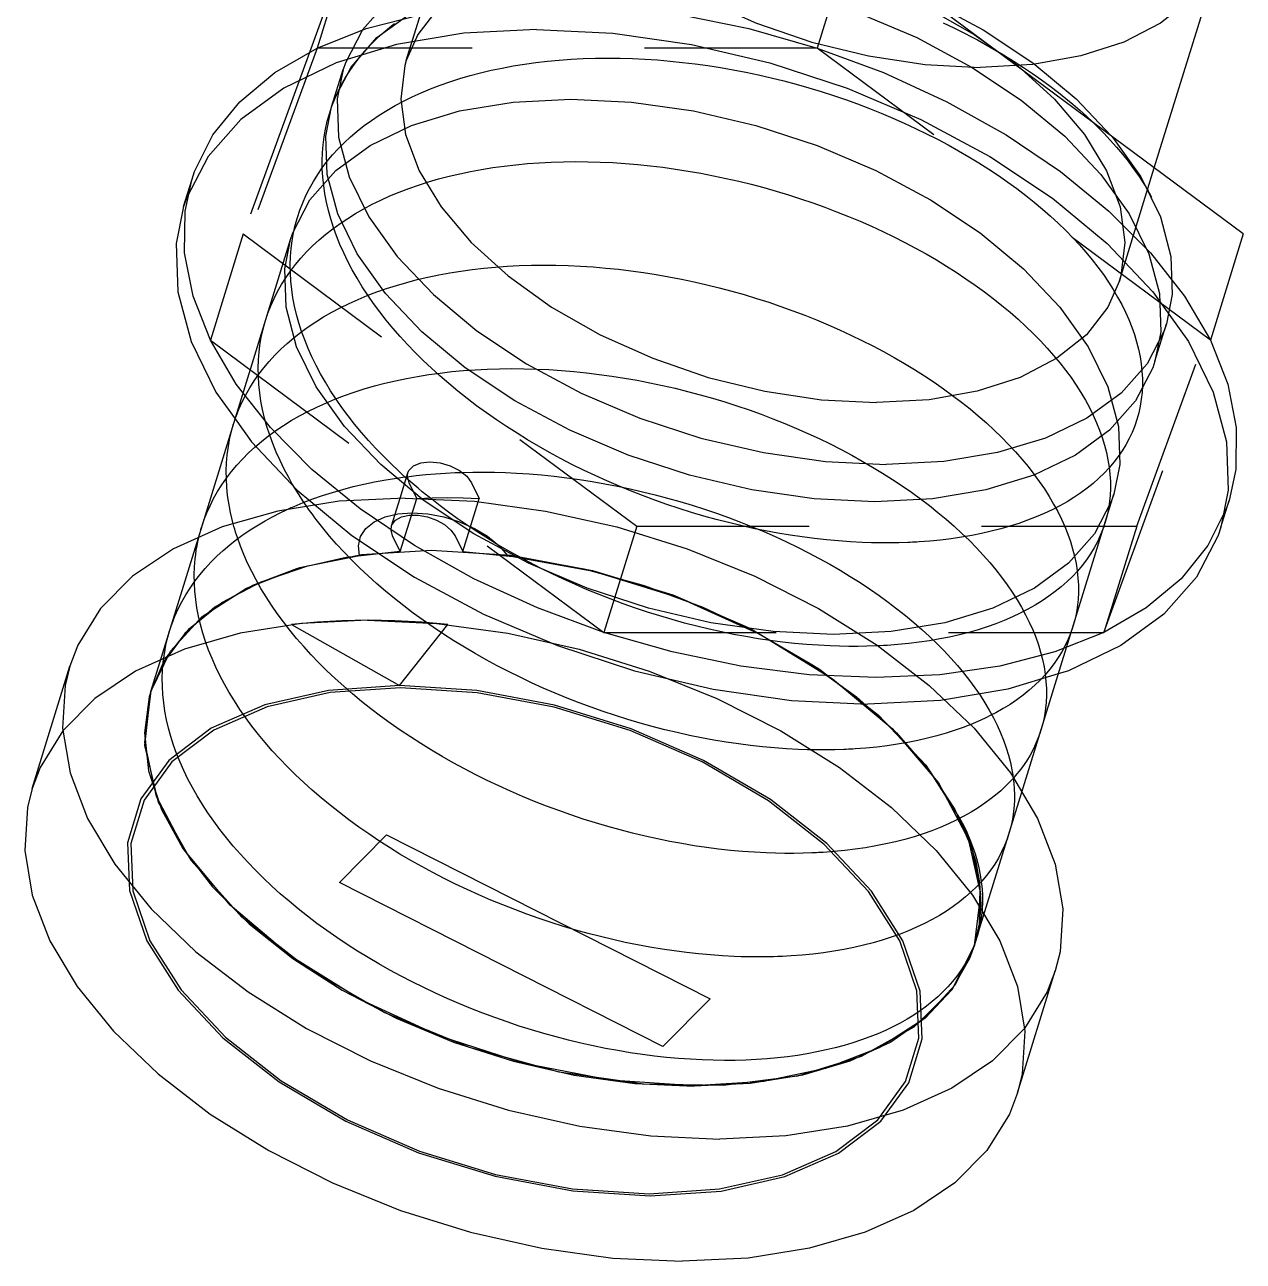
# Model space of a CAD drawing. Extents: x 0 to 11, y 0 to 8.5.
# Drawn here: x 8.853 to 9.56, y 6.21 to 6.927 of the extents above; entities that cross this region are included whole.
import ezdxf

# ---------------------------------------------------------------- set-up
doc = ezdxf.new("R2010")
doc.units = 0
doc.header["$LTSCALE"] = 0.605
doc.linetypes.add('HIDDEN', pattern=[0.2, 0.1, -0.1])
doc.layers.get('0').update_dxf_attribs({"linetype": 'CONTINUOUS'})
doc.layers.add('DEFAULT_2', color=8, linetype='HIDDEN')

msp = doc.modelspace()

# ---------------------------------------------------------------- linework, layer by layer
for p, q in [((9.04185, 6.9756), (9.01843, 6.9114)), ((9.04185, 6.9756), (9.02279, 6.91392)), ((9.33195, 6.9756), (9.31289, 6.91392)), ((9.5602, 6.80605), (9.33195, 6.9756)), ((9.50859, 6.84439), (9.54846, 6.97341)), ((8.94536, 6.82194), (8.95012, 6.83736)), ((8.95397, 6.62979), (9.00742, 6.80276)), ((9.5602, 6.80605), (9.54114, 6.74437)), ((9.07096, 6.65265), (9.07553, 6.66743)), ((9.10014, 6.67152), (9.10548, 6.66881)), ((9.11247, 6.66162), (9.11691, 6.65257)), ((9.074, 6.6528), (9.11415, 6.65091)), ((9.11631, 6.65062), (9.11691, 6.65257)), ((9.43169, 6.48219), (9.48513, 6.65514)), ((9.55142, 6.65742), (9.54719, 6.63595)), ((9.5472, 6.63596), (9.55196, 6.65138)), ((9.31378, 6.58861), (9.34777, 6.56737)), ((8.85748, 6.48422), (8.8794, 6.55515)), ((9.42923, 6.30754), (9.45115, 6.37847))]:
    msp.add_line(p, q)
at = {"color": 40}
for p, q in [((9.06914, 6.6644), (9.07141, 6.66473)), ((9.00799, 6.57934), (9.07069, 6.54394)), ((9.07069, 6.54394), (9.09865, 6.57934)), ((9.03577, 6.42962), (9.0632, 6.45731)), ((9.0632, 6.45731), (9.25094, 6.36214)), ((9.2235, 6.33445), (9.03577, 6.42962)), ((9.25094, 6.36214), (9.2235, 6.33445))]:
    msp.add_line(p, q, dxfattribs=at)
for points in [[(9.02279, 6.91392), (9.05126, 6.92525), (9.08315, 6.93348), (9.11791, 6.93847), (9.15497, 6.94015)], [(9.15497, 6.94015), (9.19366, 6.93847), (9.23333, 6.93348), (9.2733, 6.92525), (9.31289, 6.91392)], [(9.37854, 6.94099), (9.40926, 6.92453), (9.43806, 6.90534), (9.46326, 6.88441), (9.48361, 6.86294)], [(9.1502, 6.92473), (9.10804, 6.92254), (9.06896, 6.91603), (9.03385, 6.90534), (9.00348, 6.89071), (8.97853, 6.87247), (8.95957, 6.85102)], [(9.1502, 6.92473), (9.19451, 6.92254), (9.23998, 6.91603), (9.28559, 6.90534), (9.33031, 6.89071), (9.37317, 6.87247), (9.41318, 6.85102), (9.44947, 6.82684), (9.48122, 6.80048), (9.50772, 6.77251)], [(8.95013, 6.83736), (8.95178, 6.84227), (8.96241, 6.86356), (8.97798, 6.88281), (8.99822, 6.89969), (9.02279, 6.91392)], [(9.31289, 6.91392), (9.35142, 6.89969), (9.38823, 6.88281), (9.4227, 6.86356), (9.45422, 6.84227), (9.48228, 6.8193), (9.50638, 6.79505), (9.52611, 6.76993), (9.54114, 6.74437)], [(9.00743, 6.80277), (9.00873, 6.80665), (9.0187, 6.82584), (9.03375, 6.84287), (9.05356, 6.85735), (9.07766, 6.86896), (9.10553, 6.87745), (9.13655, 6.88261), (9.17002, 6.88435)], [(9.17002, 6.88435), (9.20519, 6.88261), (9.24128, 6.87745), (9.27748, 6.86896), (9.31298, 6.85735), (9.347, 6.84287), (9.37876, 6.82584), (9.40756, 6.80665), (9.43276, 6.78572), (9.4538, 6.76353), (9.4702, 6.74056), (9.4816, 6.71733), (9.48774, 6.69437), (9.48849, 6.67217), (9.48513, 6.65513)], [(8.95957, 6.85102), (8.94701, 6.82684), (8.94536, 6.82195)], [(8.94536, 6.82195), (8.94113, 6.80048), (8.94207, 6.77251), (8.94981, 6.74358), (8.96417, 6.71432), (8.97528, 6.69876)], [(9.50772, 6.77251), (9.52838, 6.74358), (9.54274, 6.71432), (9.55048, 6.68538), (9.55142, 6.65742)], [(9.54114, 6.74437), (9.5512, 6.71881), (9.55612, 6.69369), (9.55582, 6.66943), (9.55196, 6.65137)], [(9.07554, 6.66743), (9.07614, 6.66881), (9.07882, 6.67152), (9.08302, 6.67326), (9.08833, 6.67385), (9.09423, 6.67326), (9.10014, 6.67152)], [(9.10548, 6.66881), (9.10973, 6.6654), (9.11247, 6.66162)], [(9.074, 6.6528), (9.03571, 6.65091), (9.00005, 6.64527), (8.96776, 6.636), (8.93949, 6.62328), (8.91582, 6.60738), (8.89722, 6.58861), (8.88408, 6.56737), (8.8794, 6.55515)], [(9.11415, 6.65091), (9.15534, 6.64527), (9.19673, 6.636), (9.23749, 6.62328), (9.27677, 6.60738), (9.31378, 6.58861)], [(9.54719, 6.63595), (9.54555, 6.63106), (9.53299, 6.60688), (9.51402, 6.58543), (9.48908, 6.56718), (9.45871, 6.55255), (9.45288, 6.55078)], [(9.05208, 6.58187), (9.01379, 6.57998), (8.97813, 6.57434), (8.94584, 6.56507), (8.91757, 6.55235), (8.8939, 6.53644), (8.8753, 6.51768), (8.86216, 6.49644), (8.85748, 6.48422)], [(9.05208, 6.58187), (9.09223, 6.57998), (9.13342, 6.57434), (9.17481, 6.56507), (9.21557, 6.55235), (9.25485, 6.53644), (9.29186, 6.51768), (9.32585, 6.49644), (9.35612, 6.47314), (9.38207, 6.44828), (9.40315, 6.42235), (9.41895, 6.39588), (9.42913, 6.36941), (9.4335, 6.34348), (9.43196, 6.31862), (9.42922, 6.30754)], [(9.34777, 6.56737), (9.37804, 6.54408), (9.40399, 6.51921), (9.42507, 6.49328), (9.44086, 6.46681), (9.45105, 6.44034), (9.45542, 6.41441), (9.45388, 6.38955), (9.45114, 6.37847)], [(8.85748, 6.48422), (8.85475, 6.47314), (8.85321, 6.44828), (8.85757, 6.42235), (8.86776, 6.39588), (8.88355, 6.36941), (8.90464, 6.34348), (8.93058, 6.31862), (8.96085, 6.29532), (8.99484, 6.27408), (9.03186, 6.25532), (9.07114, 6.23941), (9.11189, 6.22669), (9.15328, 6.21742), (9.19447, 6.21178), (9.23462, 6.20989)], [(9.42922, 6.30754), (9.42454, 6.29532), (9.4114, 6.27408), (9.39281, 6.25532), (9.36913, 6.23941), (9.34086, 6.22669), (9.30857, 6.21742), (9.27292, 6.21178), (9.23462, 6.20989)]]:
    msp.add_lwpolyline(points)
for points in [[(9.41701, 6.91242), (9.41909, 6.9112), (9.42115, 6.90997), (9.4232, 6.90873), (9.42523, 6.90747), (9.42724, 6.90621), (9.43267, 6.90271), (9.43798, 6.89914), (9.44315, 6.89551), (9.44819, 6.89182), (9.45308, 6.88807), (9.45728, 6.88471), (9.46135, 6.88132), (9.46531, 6.8779), (9.46915, 6.87443), (9.47287, 6.87094)], [(8.9932, 6.75671), (8.99347, 6.75755), (8.99375, 6.75838), (8.99403, 6.75921), (8.99433, 6.76004), (8.99599, 6.76432), (8.99786, 6.76852), (8.99994, 6.77264), (9.00223, 6.77668), (9.00473, 6.78064), (9.00743, 6.78452), (9.01034, 6.78832), (9.01345, 6.79202), (9.01676, 6.79563), (9.02026, 6.79914), (9.02396, 6.80255), (9.02784, 6.80585), (9.03191, 6.80904), (9.03616, 6.81212), (9.04058, 6.81509), (9.04516, 6.81794), (9.04991, 6.82066), (9.05482, 6.82327), (9.05989, 6.82575), (9.0651, 6.8281), (9.07047, 6.83033), (9.07598, 6.83244), (9.08163, 6.83442), (9.08742, 6.83627), (9.09334, 6.83798), (9.0994, 6.83957), (9.10557, 6.84103), (9.11187, 6.84235), (9.11828, 6.84353), (9.12479, 6.84458), (9.1314, 6.84549), (9.1381, 6.84626), (9.14489, 6.8469), (9.15176, 6.84739), (9.15871, 6.84775)], [(9.15871, 6.84775), (9.16572, 6.84796), (9.1728, 6.84804), (9.17993, 6.84798), (9.18711, 6.84778), (9.19433, 6.84744), (9.20158, 6.84697), (9.20887, 6.84635), (9.21618, 6.84561), (9.2235, 6.84472), (9.23084, 6.84371), (9.23818, 6.84256), (9.24552, 6.84127), (9.25285, 6.83986), (9.26016, 6.83832), (9.26746, 6.83666), (9.27473, 6.83486), (9.28196, 6.83295), (9.28915, 6.83091), (9.2963, 6.82875), (9.30339, 6.82648), (9.31043, 6.82409), (9.3174, 6.82159), (9.32429, 6.81898), (9.33111, 6.81626), (9.33784, 6.81344), (9.34448, 6.81051), (9.35103, 6.80749), (9.35747, 6.80437), (9.36381, 6.80115), (9.37004, 6.79785), (9.37614, 6.79446), (9.38212, 6.79099), (9.38798, 6.78744), (9.3937, 6.78381), (9.39928, 6.7801), (9.40471, 6.77633), (9.41, 6.77249), (9.41513, 6.76859), (9.42011, 6.76463), (9.42492, 6.76062), (9.42957, 6.75655), (9.43404, 6.75244), (9.43834, 6.74829), (9.44247, 6.74409), (9.44641, 6.73986), (9.45016, 6.7356), (9.45372, 6.73132), (9.4571, 6.72701), (9.46028, 6.72268), (9.46326, 6.71833), (9.46604, 6.71398), (9.46862, 6.70962), (9.47099, 6.70526), (9.47316, 6.7009), (9.47511, 6.69654), (9.47686, 6.6922), (9.47839, 6.68787), (9.47972, 6.68356), (9.48082, 6.67927), (9.48172, 6.67501), (9.48239, 6.67078), (9.48285, 6.66658), (9.48309, 6.66242), (9.48312, 6.65831), (9.48293, 6.65424), (9.48261, 6.65097), (9.48215, 6.64774), (9.48155, 6.64455), (9.48081, 6.64139), (9.47992, 6.63828)], [(8.97437, 6.69581), (8.97465, 6.69669), (8.97494, 6.69757), (8.97523, 6.69844), (8.97553, 6.69931), (8.97584, 6.70018), (8.97751, 6.70445), (8.97939, 6.70864), (8.98148, 6.71276), (8.98378, 6.7168), (8.98628, 6.72075), (8.98899, 6.72462), (8.99189, 6.7284), (8.995, 6.73208), (8.9983, 6.73567), (9.00179, 6.73917), (9.00547, 6.74256), (9.00934, 6.74584), (9.0134, 6.74902), (9.01763, 6.75209), (9.02204, 6.75504), (9.02662, 6.75788), (9.03136, 6.76061), (9.03628, 6.76321), (9.04135, 6.76569), (9.04657, 6.76805), (9.05195, 6.77029), (9.05747, 6.7724), (9.06313, 6.77438), (9.06893, 6.77623), (9.07486, 6.77794), (9.08091, 6.77953), (9.08709, 6.78098), (9.09338, 6.7823), (9.09978, 6.78348), (9.10628, 6.78453), (9.11288, 6.78544), (9.11957, 6.78621), (9.12635, 6.78684), (9.13321, 6.78733), (9.14015, 6.78769)], [(9.14015, 6.78769), (9.14716, 6.7879), (9.15423, 6.78798), (9.16136, 6.78792), (9.16854, 6.78772), (9.17576, 6.78738), (9.18302, 6.78691), (9.1903, 6.78629), (9.19762, 6.78554), (9.20495, 6.78466), (9.21229, 6.78364), (9.21963, 6.78249), (9.22697, 6.78121), (9.23431, 6.7798), (9.24163, 6.77826), (9.24893, 6.77659), (9.2562, 6.77479), (9.26344, 6.77288), (9.27063, 6.77084), (9.27778, 6.76868), (9.28488, 6.7664), (9.29192, 6.76401), (9.29889, 6.76151), (9.30579, 6.7589), (9.31261, 6.75617), (9.31934, 6.75335), (9.32599, 6.75042), (9.33254, 6.74739), (9.33899, 6.74427), (9.34532, 6.74106), (9.35155, 6.73775), (9.35766, 6.73436), (9.36364, 6.73088), (9.36949, 6.72733), (9.37522, 6.72369), (9.3808, 6.71999), (9.38624, 6.71621), (9.39153, 6.71236), (9.39667, 6.70845), (9.40166, 6.70448), (9.40648, 6.70046), (9.41113, 6.69638), (9.41562, 6.69225), (9.41993, 6.68808), (9.42405, 6.68388), (9.428, 6.67963), (9.43175, 6.67536), (9.43532, 6.67107), (9.43869, 6.66675), (9.44186, 6.66241), (9.44484, 6.65806), (9.44761, 6.6537), (9.45018, 6.64934), (9.45255, 6.64497), (9.4547, 6.64061), (9.45665, 6.63626), (9.45839, 6.63191), (9.45991, 6.62758), (9.46122, 6.62328), (9.46232, 6.61899), (9.4632, 6.61473), (9.46386, 6.6105), (9.46431, 6.60631), (9.46454, 6.60215), (9.46455, 6.59804), (9.46435, 6.59397), (9.46403, 6.59075), (9.46357, 6.58756), (9.46297, 6.58441), (9.46224, 6.58129), (9.46136, 6.57822)], [(8.95581, 6.63575), (8.95607, 6.63658), (8.95634, 6.63741), (8.95662, 6.63823), (8.9569, 6.63905), (8.95719, 6.63987), (8.95885, 6.64415), (8.96072, 6.64835), (8.96281, 6.65248), (8.96509, 6.65653), (8.96759, 6.66049), (8.97029, 6.66437), (8.97319, 6.66816), (8.97629, 6.67185), (8.97958, 6.67545), (8.98307, 6.67895), (8.98675, 6.68235), (8.99062, 6.68564), (8.99467, 6.68883), (8.9989, 6.69191), (9.0033, 6.69487), (9.00788, 6.69772), (9.01263, 6.70045), (9.01754, 6.70306), (9.02262, 6.70555), (9.02784, 6.70792), (9.03322, 6.71016), (9.03874, 6.71228), (9.04441, 6.71426), (9.05021, 6.71612), (9.05614, 6.71784), (9.0622, 6.71943), (9.06838, 6.72089), (9.07468, 6.72221), (9.08109, 6.7234), (9.0876, 6.72445), (9.09422, 6.72536), (9.10093, 6.72614), (9.10774, 6.72677), (9.11462, 6.72727), (9.12159, 6.72763)], [(9.12159, 6.72763), (9.12862, 6.72784), (9.13571, 6.72792), (9.14286, 6.72786), (9.15005, 6.72766), (9.15729, 6.72732), (9.16456, 6.72684), (9.17186, 6.72622), (9.17918, 6.72547), (9.18652, 6.72458), (9.19386, 6.72356), (9.20121, 6.72241), (9.20856, 6.72112), (9.2159, 6.71971), (9.22322, 6.71816), (9.23051, 6.71649), (9.23778, 6.7147), (9.24502, 6.71278), (9.25221, 6.71074), (9.25936, 6.70858), (9.26645, 6.7063), (9.27349, 6.70391), (9.28045, 6.7014), (9.28735, 6.69879), (9.29417, 6.69606), (9.3009, 6.69324), (9.30753, 6.69031), (9.31407, 6.68729), (9.3205, 6.68417), (9.32682, 6.68097), (9.33303, 6.67767), (9.33913, 6.67428), (9.3451, 6.67081), (9.35094, 6.66726), (9.35665, 6.66364), (9.36222, 6.65994), (9.36765, 6.65617), (9.37293, 6.65233), (9.37806, 6.64843), (9.38303, 6.64447), (9.38785, 6.64046), (9.39249, 6.63639), (9.39697, 6.63228), (9.40127, 6.62812), (9.40539, 6.62393), (9.40933, 6.61969), (9.41308, 6.61543), (9.41665, 6.61114), (9.42002, 6.60683), (9.4232, 6.6025), (9.42618, 6.59815), (9.42896, 6.5938), (9.43153, 6.58944), (9.4339, 6.58507), (9.43607, 6.58071), (9.43802, 6.57636), (9.43976, 6.57202), (9.4413, 6.56769), (9.44261, 6.56338), (9.44372, 6.55909), (9.44461, 6.55483), (9.44528, 6.55059), (9.44574, 6.5464), (9.44597, 6.54224), (9.446, 6.53813), (9.4458, 6.53406), (9.44549, 6.5308), (9.44503, 6.52759), (9.44443, 6.5244), (9.44369, 6.52126), (9.4428, 6.51816)], [(9.10687, 6.6677), (9.11313, 6.66783), (9.11944, 6.66786), (9.12579, 6.66777), (9.13218, 6.66757), (9.1386, 6.66726), (9.14585, 6.66679), (9.15313, 6.66618), (9.16044, 6.66543), (9.16776, 6.66455), (9.17509, 6.66353), (9.18243, 6.66239), (9.18976, 6.66111), (9.19708, 6.6597), (9.20439, 6.65816), (9.21168, 6.6565), (9.21894, 6.65471), (9.22617, 6.6528), (9.23335, 6.65077), (9.24049, 6.64861), (9.24758, 6.64634), (9.25461, 6.64396), (9.26157, 6.64146), (9.26846, 6.63886), (9.27527, 6.63614), (9.282, 6.63332), (9.28864, 6.6304), (9.29519, 6.62738), (9.30163, 6.62427), (9.30797, 6.62106), (9.31419, 6.61776), (9.3203, 6.61437), (9.32628, 6.61091), (9.33213, 6.60736), (9.33785, 6.60373), (9.34343, 6.60004), (9.34887, 6.59627), (9.35415, 6.59243), (9.35929, 6.58854), (9.36426, 6.58458), (9.36908, 6.58058), (9.37373, 6.57652), (9.3782, 6.57241), (9.38251, 6.56826), (9.38663, 6.56407), (9.39058, 6.55984), (9.39434, 6.55559), (9.39791, 6.55131), (9.40129, 6.547), (9.40447, 6.54268), (9.40746, 6.53834), (9.41024, 6.53399), (9.41283, 6.52963), (9.41521, 6.52527), (9.41738, 6.52091), (9.41935, 6.51656), (9.4211, 6.51222), (9.42265, 6.50789), (9.42398, 6.50359), (9.42509, 6.4993), (9.426, 6.49504), (9.42616, 6.49414), (9.42632, 6.49323), (9.42646, 6.49233), (9.4266, 6.49142), (9.42672, 6.49052)], [(9.00543, 6.64613), (9.00623, 6.6465), (9.00704, 6.64687), (9.00785, 6.64723), (9.00866, 6.64759), (9.00948, 6.64794), (9.01485, 6.65018), (9.02036, 6.65228), (9.02602, 6.65426), (9.03181, 6.65611), (9.03773, 6.65782), (9.04378, 6.65941), (9.04995, 6.66086), (9.05623, 6.66218), (9.06263, 6.66336), (9.06914, 6.6644)], [(9.07141, 6.66473), (9.07369, 6.66505), (9.07483, 6.6652)], [(9.09865, 6.57934), (9.0837, 6.58069), (9.06793, 6.58157), (9.0524, 6.58187), (9.03715, 6.5816), (9.02316, 6.58081), (9.00799, 6.57934)], [(9.36274, 6.39588), (9.34445, 6.42464), (9.3185, 6.4523), (9.28588, 6.47782), (9.24711, 6.50057), (9.20502, 6.51892), (9.16058, 6.53257), (9.11549, 6.54102), (9.07069, 6.54394), (9.02947, 6.54112), (8.99258, 6.53277), (8.96143, 6.5192), (8.93685, 6.50057), (8.92063, 6.47825), (8.91289, 6.45278), (8.91393, 6.42514), (8.92397, 6.39588)], [(9.36093, 6.39588), (9.34279, 6.4244), (9.31705, 6.45183), (9.2847, 6.47714), (9.24625, 6.49971), (9.20451, 6.5179), (9.16044, 6.53144), (9.11572, 6.53982), (9.07129, 6.54272), (9.03041, 6.53992), (8.99382, 6.53164), (8.96293, 6.51818), (8.93855, 6.49971), (8.92247, 6.47756), (8.91479, 6.45231), (8.91583, 6.4249), (8.92578, 6.39588)], [(8.92397, 6.39588), (8.94226, 6.36712), (8.96821, 6.33946), (9.00083, 6.31394), (9.0396, 6.29119), (9.08169, 6.27284), (9.12612, 6.25919), (9.17121, 6.25074), (9.21601, 6.24782), (9.25724, 6.25064), (9.29413, 6.25899), (9.32528, 6.27256), (9.34986, 6.29119), (9.36608, 6.31351), (9.37381, 6.33898), (9.37277, 6.36661), (9.36274, 6.39588)], [(8.92578, 6.39588), (8.94392, 6.36736), (8.96965, 6.33992), (9.00201, 6.31462), (9.04046, 6.29205), (9.0822, 6.27386), (9.12626, 6.26032), (9.17098, 6.25194), (9.21541, 6.24904), (9.2563, 6.25184), (9.29288, 6.26012), (9.32377, 6.27358), (9.34815, 6.29205), (9.36424, 6.31419), (9.37191, 6.33945), (9.37088, 6.36686), (9.36093, 6.39588)]]:
    msp.add_lwpolyline(points, dxfattribs=at)
at = {"layer": 'DEFAULT_2'}
for p, q in [((9.07457, 6.9067), (9.09586, 6.9756)), ((9.02279, 6.91392), (8.96095, 6.74437)), ((9.01843, 6.9114), (8.98001, 6.80605)), ((9.31289, 6.91392), (9.02279, 6.91392)), ((9.54114, 6.74437), (9.31289, 6.91392)), ((9.03125, 6.87986), (9.03792, 6.90145)), ((9.47287, 6.87094), (9.47335, 6.87047)), ((9.47335, 6.87047), (9.47432, 6.86953)), ((9.48833, 6.77884), (9.50859, 6.84439)), ((8.98001, 6.80605), (8.96095, 6.74437)), ((8.98001, 6.80605), (9.20826, 6.63649)), ((9.49836, 6.63649), (9.5602, 6.80605)), ((9.50896, 6.73224), (9.51563, 6.75382)), ((8.96095, 6.74437), (9.1892, 6.57481)), ((9.4793, 6.57481), (9.54114, 6.74437)), ((9.10303, 6.66757), (9.10456, 6.66763)), ((9.08065, 6.65257), (9.07621, 6.66162)), ((9.066, 6.63659), (9.07096, 6.65265)), ((9.07112, 6.62173), (9.08065, 6.65257)), ((9.08933, 6.65207), (9.08809, 6.65305)), ((9.10738, 6.62173), (9.11631, 6.65062)), ((9.07112, 6.62173), (9.06668, 6.63078)), ((9.10294, 6.63078), (9.10738, 6.62173)), ((9.20826, 6.63649), (9.1892, 6.57481)), ((9.20826, 6.63649), (9.49836, 6.63649)), ((9.49836, 6.63649), (9.4793, 6.57481)), ((8.92642, 6.54062), (8.95397, 6.62979)), ((9.1892, 6.57481), (9.4793, 6.57481)), ((9.34931, 6.56704), (9.34709, 6.56694)), ((9.35142, 6.56715), (9.34931, 6.56704)), ((9.35352, 6.56728), (9.35142, 6.56715)), ((9.45288, 6.55078), (9.42359, 6.54186)), ((9.40413, 6.393), (9.43169, 6.48219))]:
    msp.add_line(p, q, dxfattribs=at)
for points in [[(9.1347, 7.10127), (9.13389, 7.09845), (9.13149, 7.07894), (9.13426, 7.0584), (9.14214, 7.03734), (9.15493, 7.01629), (9.17231, 6.99575), (9.19386, 6.97624), (9.21905, 6.95823), (9.24726, 6.94217), (9.27779, 6.92845), (9.30989, 6.91741), (9.34277, 6.90933), (9.37562, 6.9044), (9.40763, 6.90274)], [(9.13428, 6.9756), (9.10816, 6.96765), (9.08405, 6.95603), (9.06425, 6.94155), (9.0492, 6.92453)], [(9.2154, 6.97737), (9.18501, 6.97571), (9.157, 6.97078), (9.13205, 6.9627), (9.11078, 6.95166), (9.09372, 6.93795), (9.08127, 6.92189), (9.07457, 6.9067)], [(9.2154, 6.97737), (9.24741, 6.97571), (9.28026, 6.97078), (9.31314, 6.9627), (9.34524, 6.95166), (9.37577, 6.93795), (9.40398, 6.92189), (9.42917, 6.90388), (9.45072, 6.88436), (9.46811, 6.86383), (9.48089, 6.84277), (9.48877, 6.82171), (9.49154, 6.80118), (9.48914, 6.78166), (9.48833, 6.77884)], [(9.54846, 6.97342), (9.54176, 6.95823), (9.52931, 6.94217), (9.51225, 6.92845), (9.49098, 6.91741), (9.46603, 6.90933), (9.43802, 6.9044), (9.40763, 6.90274)], [(9.03125, 6.87987), (9.03256, 6.88375), (9.04253, 6.90294), (9.05758, 6.91997), (9.07738, 6.93445), (9.10149, 6.94606), (9.12936, 6.95455), (9.16038, 6.95971), (9.19384, 6.96145)], [(9.19384, 6.96145), (9.22901, 6.95971), (9.2651, 6.95455), (9.3013, 6.94606), (9.33681, 6.93445), (9.37082, 6.91997), (9.40258, 6.90294), (9.43139, 6.88375), (9.45659, 6.86282), (9.47763, 6.84063), (9.49403, 6.81766), (9.50542, 6.79443), (9.51156, 6.77147), (9.51231, 6.74927), (9.50896, 6.73223)], [(9.33907, 6.62703), (9.33223, 6.62739), (9.32533, 6.62788), (9.31838, 6.62852), (9.31138, 6.62929), (9.30433, 6.6302), (9.29725, 6.63125), (9.29013, 6.63243), (9.283, 6.63375), (9.27584, 6.63521), (9.26868, 6.6368), (9.26151, 6.63852), (9.25435, 6.64037), (9.2472, 6.64236), (9.24005, 6.64447), (9.23293, 6.64671), (9.22582, 6.64908), (9.21875, 6.65158), (9.21171, 6.6542), (9.20472, 6.65694), (9.19778, 6.65979), (9.1909, 6.66277), (9.18409, 6.66585), (9.17736, 6.66905), (9.1707, 6.67235), (9.16413, 6.67575), (9.15766, 6.67926), (9.15128, 6.68287), (9.145, 6.68657), (9.13884, 6.69037), (9.13279, 6.69425), (9.12686, 6.69822), (9.12105, 6.70227), (9.11538, 6.7064), (9.10984, 6.71061), (9.10444, 6.71489), (9.09918, 6.71924), (9.09408, 6.72365), (9.08913, 6.72812), (9.08434, 6.73266), (9.07971, 6.73725), (9.07525, 6.74189), (9.07096, 6.74658), (9.06684, 6.75131), (9.0629, 6.75607), (9.05915, 6.76088), (9.05558, 6.76571), (9.0522, 6.77056), (9.04902, 6.77544), (9.04603, 6.78033), (9.04324, 6.78524), (9.04065, 6.79016), (9.03826, 6.79508), (9.03608, 6.8), (9.0341, 6.80492), (9.03233, 6.80983), (9.03077, 6.81474), (9.02942, 6.81964), (9.02828, 6.82451), (9.02735, 6.82937), (9.02665, 6.8342), (9.02615, 6.839), (9.02587, 6.84377), (9.02581, 6.84849), (9.02597, 6.85318), (9.02634, 6.85782), (9.02694, 6.86241), (9.02774, 6.86694), (9.02877, 6.87142), (9.03, 6.87583), (9.03146, 6.88018), (9.03312, 6.88445), (9.03499, 6.88866), (9.03708, 6.89278), (9.03937, 6.89683), (9.04187, 6.90079), (9.04457, 6.90467), (9.04747, 6.90845), (9.05057, 6.91214), (9.05387, 6.91574), (9.05736, 6.91924), (9.05981, 6.92153), (9.06234, 6.92377), (9.06496, 6.92597), (9.06766, 6.92812)], [(9.38612, 6.92856), (9.39229, 6.92562), (9.39838, 6.92259), (9.40219, 6.92062), (9.40596, 6.91862), (9.40969, 6.91659), (9.41337, 6.91452), (9.41701, 6.91242)], [(9.0492, 6.92453), (9.03923, 6.90534), (9.03792, 6.90145)], [(9.07459, 6.66442), (9.07187, 6.66687), (9.0692, 6.66935), (9.06657, 6.67184), (9.064, 6.67434), (9.06147, 6.67686), (9.057, 6.6815), (9.05269, 6.68618), (9.04857, 6.69091), (9.04462, 6.69567), (9.04085, 6.70047), (9.03727, 6.7053), (9.03387, 6.71016), (9.03067, 6.71505), (9.02766, 6.71995), (9.02485, 6.72486), (9.02225, 6.72979), (9.01984, 6.73472), (9.01764, 6.73965), (9.01564, 6.74459), (9.01386, 6.74951), (9.01228, 6.75443), (9.01092, 6.75933), (9.00977, 6.76421), (9.00883, 6.76907), (9.00811, 6.77391), (9.00761, 6.77871), (9.00732, 6.78348), (9.00725, 6.78821), (9.0074, 6.79289), (9.00776, 6.79754), (9.00834, 6.80212), (9.00914, 6.80666), (9.01015, 6.81114), (9.01138, 6.81555), (9.01282, 6.8199), (9.01447, 6.82418), (9.01634, 6.82839), (9.01841, 6.83252), (9.02069, 6.83657), (9.02318, 6.84054), (9.02587, 6.84442), (9.02877, 6.84821), (9.03186, 6.85191), (9.03515, 6.85551), (9.03863, 6.85901), (9.0423, 6.86241), (9.04616, 6.86571), (9.0502, 6.8689), (9.05442, 6.87197), (9.05881, 6.87494), (9.06338, 6.87779), (9.06812, 6.88052), (9.07302, 6.88314), (9.07808, 6.88563), (9.0833, 6.888), (9.08866, 6.89025), (9.09417, 6.89237), (9.09983, 6.89436), (9.10563, 6.89622), (9.11157, 6.89795), (9.11764, 6.89955), (9.12385, 6.90102), (9.13019, 6.90236), (9.13663, 6.90356), (9.14318, 6.90462), (9.14982, 6.90553), (9.15656, 6.90631), (9.16338, 6.90695), (9.17029, 6.90745), (9.17727, 6.90781)], [(9.07457, 6.9067), (9.07376, 6.90388), (9.07136, 6.88436), (9.07413, 6.86383), (9.08201, 6.84277), (9.0948, 6.82171), (9.11218, 6.80118), (9.13373, 6.78166), (9.15892, 6.76365), (9.18713, 6.74759), (9.21766, 6.73388), (9.24976, 6.72284), (9.28264, 6.71476), (9.31549, 6.70983), (9.3475, 6.70817)], [(9.17727, 6.90781), (9.18432, 6.90802), (9.19143, 6.9081), (9.19859, 6.90804), (9.20579, 6.90783), (9.21304, 6.90749), (9.22031, 6.90701), (9.2276, 6.9064), (9.23492, 6.90565), (9.24225, 6.90476), (9.2496, 6.90374), (9.25695, 6.90258), (9.2643, 6.90129), (9.27165, 6.89987), (9.27899, 6.89832), (9.28631, 6.89665), (9.2936, 6.89484), (9.30086, 6.89291), (9.30808, 6.89086), (9.31525, 6.88869), (9.32237, 6.8864), (9.32942, 6.884), (9.3364, 6.88149), (9.3433, 6.87886), (9.35011, 6.87614), (9.35684, 6.87331), (9.36347, 6.87038), (9.37, 6.86735), (9.37642, 6.86423), (9.38274, 6.86102), (9.38894, 6.85772), (9.39503, 6.85433), (9.401, 6.85086), (9.40684, 6.84731), (9.41255, 6.84367), (9.41813, 6.83997), (9.42356, 6.83619), (9.42885, 6.83234), (9.43398, 6.82843), (9.43895, 6.82446), (9.44376, 6.82044), (9.44841, 6.81636), (9.45287, 6.81225), (9.45717, 6.80809), (9.46128, 6.80389), (9.46521, 6.79966), (9.46895, 6.7954), (9.4725, 6.79111), (9.47586, 6.7868), (9.47902, 6.78247), (9.48199, 6.77813), (9.48476, 6.77378), (9.48732, 6.76942), (9.48968, 6.76507), (9.49183, 6.76071), (9.49378, 6.75636), (9.49551, 6.75202), (9.49703, 6.74769), (9.49834, 6.74339), (9.49944, 6.7391), (9.50032, 6.73484), (9.50098, 6.73062), (9.50143, 6.72643), (9.50166, 6.72227), (9.50167, 6.71816), (9.50147, 6.7141), (9.50105, 6.71009), (9.50042, 6.70613), (9.49957, 6.70223), (9.4985, 6.6984), (9.49722, 6.69463), (9.49573, 6.69093), (9.49403, 6.6873), (9.49212, 6.68375), (9.49, 6.68028), (9.48768, 6.67689), (9.48515, 6.67359), (9.48243, 6.67038), (9.4795, 6.66726), (9.47638, 6.66424), (9.47306, 6.66132), (9.46956, 6.6585), (9.46587, 6.65578), (9.46199, 6.65317), (9.45794, 6.65067), (9.45371, 6.64829), (9.4493, 6.64601), (9.44473, 6.64386), (9.43999, 6.64182), (9.4351, 6.63991), (9.43005, 6.63812), (9.42485, 6.63645), (9.4195, 6.63491), (9.41401, 6.6335), (9.40839, 6.63222), (9.40263, 6.63107), (9.39675, 6.63005), (9.39075, 6.62917), (9.38463, 6.62842), (9.37841, 6.62781), (9.37208, 6.62734), (9.3708, 6.62726), (9.36952, 6.62719), (9.36823, 6.62712), (9.36694, 6.62706), (9.36565, 6.627)], [(9.03792, 6.90145), (9.03457, 6.88441), (9.03531, 6.86222), (9.04145, 6.83925), (9.05285, 6.81602), (9.06925, 6.79305), (9.09029, 6.77086), (9.11549, 6.74993), (9.14429, 6.73074), (9.17606, 6.71372), (9.21007, 6.69924), (9.24557, 6.68762), (9.28178, 6.67914), (9.31786, 6.67397), (9.35303, 6.67223)], [(9.34636, 6.65064), (9.31119, 6.65238), (9.2751, 6.65755), (9.2389, 6.66603), (9.2034, 6.67765), (9.16939, 6.69213), (9.13762, 6.70916), (9.10882, 6.72835), (9.08362, 6.74927), (9.06258, 6.77147), (9.04618, 6.79443), (9.03478, 6.81766), (9.02864, 6.84063), (9.02789, 6.86282), (9.03125, 6.87987)], [(9.47432, 6.86953), (9.47529, 6.86858), (9.47925, 6.86457), (9.48304, 6.86052), (9.48666, 6.85644), (9.49011, 6.85234), (9.49338, 6.84823), (9.49561, 6.84527), (9.49775, 6.8423), (9.49979, 6.83933), (9.50174, 6.83636), (9.5036, 6.83338)], [(9.48361, 6.86294), (9.4843, 6.86222), (9.5007, 6.83925)], [(9.5007, 6.83925), (9.51209, 6.81602), (9.51824, 6.79305)], [(8.96095, 6.74437), (8.95088, 6.76993), (8.94596, 6.79505), (8.94626, 6.8193), (8.95013, 6.83736)], [(9.5036, 6.83338), (9.50431, 6.8322), (9.505, 6.83102), (9.50568, 6.82984), (9.50634, 6.82866), (9.50699, 6.82748)], [(9.32254, 6.57355), (9.28737, 6.57528), (9.25128, 6.58045), (9.21508, 6.58894), (9.17957, 6.60055), (9.14556, 6.61503), (9.1138, 6.63206), (9.08499, 6.65125), (9.05979, 6.67217), (9.03876, 6.69437), (9.02236, 6.71733), (9.01096, 6.74056), (9.00482, 6.76353), (9.00407, 6.78572), (9.00743, 6.80277)], [(9.51824, 6.79305), (9.51898, 6.77086), (9.51563, 6.75382)], [(9.48833, 6.77884), (9.48163, 6.76365), (9.46918, 6.74759), (9.45212, 6.73388), (9.43085, 6.72284), (9.4059, 6.71476), (9.37789, 6.70983), (9.3475, 6.70817)], [(9.01681, 6.64792), (9.01454, 6.65126), (9.01236, 6.6546), (9.01027, 6.65795), (9.00827, 6.66131), (9.00636, 6.66468), (9.00375, 6.66959), (9.00134, 6.67452), (8.99914, 6.67945), (8.99714, 6.68439), (8.99534, 6.68932), (8.99376, 6.69426), (8.99238, 6.6992), (8.99122, 6.70411), (8.99028, 6.70901), (8.98955, 6.71388), (8.98904, 6.7187), (8.98876, 6.72349), (8.98869, 6.72824), (8.98884, 6.73294), (8.98921, 6.7376), (8.98968, 6.74133), (8.99028, 6.74502), (8.99102, 6.74868), (8.99191, 6.7523), (8.99294, 6.75587)], [(9.51563, 6.75382), (9.51432, 6.74993), (9.50435, 6.73074), (9.4893, 6.71372), (9.4695, 6.69924), (9.44539, 6.68762), (9.41752, 6.67914), (9.3865, 6.67397), (9.35303, 6.67223)], [(9.1892, 6.57481), (9.15067, 6.58904), (9.11386, 6.60592), (9.07939, 6.62518), (9.04786, 6.64647), (9.01981, 6.66943), (8.99571, 6.69369), (8.97597, 6.71881), (8.96095, 6.74437)], [(9.50896, 6.73223), (9.50765, 6.72835), (9.49768, 6.70916), (9.48263, 6.69213), (9.46283, 6.67765), (9.43872, 6.66603), (9.41085, 6.65755), (9.37983, 6.65238), (9.34636, 6.65064)], [(8.97416, 6.63784), (8.97332, 6.64115), (8.97258, 6.64444), (8.97193, 6.64772), (8.97138, 6.65099), (8.97094, 6.65425), (8.97045, 6.65906), (8.97019, 6.66382), (8.97014, 6.66855), (8.9703, 6.67323), (8.97069, 6.67787), (8.97115, 6.68153), (8.97175, 6.68516), (8.97249, 6.68875), (8.97336, 6.6923), (8.97437, 6.69581)], [(8.97528, 6.69876), (8.98483, 6.68538), (9.01133, 6.65742)], [(9.07483, 6.6652), (9.08036, 6.66586), (9.08594, 6.66643), (9.09158, 6.6669), (9.09728, 6.66728), (9.10303, 6.66757)], [(9.07621, 6.66162), (9.07524, 6.6654), (9.07554, 6.66743)], [(9.10456, 6.66763), (9.1061, 6.66768), (9.10687, 6.6677)], [(9.08809, 6.65305), (9.08686, 6.65404), (9.08625, 6.65453), (9.08385, 6.65648), (9.08149, 6.65845), (9.07916, 6.66042), (9.07686, 6.66241), (9.07459, 6.66442)], [(9.01133, 6.65742), (9.04308, 6.63106), (9.07937, 6.60688), (9.11939, 6.58543), (9.16224, 6.56718), (9.20697, 6.55255), (9.25258, 6.54186), (9.29804, 6.53535), (9.34235, 6.53317)], [(9.08065, 6.65257), (9.08953, 6.65293), (9.09854, 6.65305)], [(9.32051, 6.56697), (9.31367, 6.56733), (9.30678, 6.56782), (9.29983, 6.56846), (9.29284, 6.56923), (9.2858, 6.57013), (9.27873, 6.57118), (9.27164, 6.57236), (9.26452, 6.57368), (9.25739, 6.57513), (9.25024, 6.57671), (9.24309, 6.57843), (9.23594, 6.58028), (9.2288, 6.58225), (9.22167, 6.58436), (9.21456, 6.58659), (9.20748, 6.58895), (9.20042, 6.59143), (9.19341, 6.59404), (9.18644, 6.59676), (9.17952, 6.59961), (9.17267, 6.60256), (9.16587, 6.60563), (9.15915, 6.60881), (9.15251, 6.6121), (9.14595, 6.6155), (9.13948, 6.61899), (9.1331, 6.62259), (9.12683, 6.62628), (9.12067, 6.63006), (9.11461, 6.63393), (9.10936, 6.63744), (9.10419, 6.641), (9.09913, 6.64463), (9.09418, 6.64832), (9.08933, 6.65207)], [(9.09854, 6.65305), (9.10767, 6.65293), (9.11691, 6.65257)], [(9.48513, 6.65513), (9.48382, 6.65125), (9.47385, 6.63206), (9.4588, 6.61503), (9.439, 6.60055), (9.41489, 6.58894), (9.38702, 6.58045), (9.35601, 6.57528), (9.32254, 6.57355)], [(8.93725, 6.57569), (8.93752, 6.57655), (8.9378, 6.57741), (8.93809, 6.57827), (8.93839, 6.57912), (8.93869, 6.57997), (8.94036, 6.58425), (8.94224, 6.58846), (8.94433, 6.59258), (8.94663, 6.59663), (8.94914, 6.60059), (8.95184, 6.60447), (8.95475, 6.60825), (8.95786, 6.61194), (8.96116, 6.61554), (8.96466, 6.61903), (8.96834, 6.62243), (8.97222, 6.62571), (8.97627, 6.6289), (8.98051, 6.63197), (8.98492, 6.63493), (8.98879, 6.63734), (8.99278, 6.63967), (8.99688, 6.64191), (9.0011, 6.64407), (9.00543, 6.64613)], [(9.30195, 6.50691), (9.29512, 6.50727), (9.28823, 6.50776), (9.28129, 6.50839), (9.2743, 6.50916), (9.26726, 6.51007), (9.26019, 6.51112), (9.25309, 6.5123), (9.24596, 6.51362), (9.23882, 6.51507), (9.23166, 6.51666), (9.2245, 6.51837), (9.21734, 6.52023), (9.21019, 6.52221), (9.20306, 6.52431), (9.19595, 6.52655), (9.18886, 6.52891), (9.18181, 6.53139), (9.1748, 6.534), (9.16784, 6.53672), (9.16092, 6.53956), (9.15407, 6.54252), (9.14729, 6.54559), (9.14057, 6.54876), (9.13394, 6.55205), (9.12738, 6.55544), (9.12092, 6.55893), (9.11455, 6.56252), (9.10828, 6.56621), (9.10212, 6.56999), (9.09608, 6.57386), (9.09015, 6.57782), (9.08434, 6.58186), (9.07867, 6.58598), (9.07312, 6.59017), (9.06772, 6.59444), (9.06246, 6.59878), (9.05735, 6.60318), (9.05239, 6.60765), (9.0476, 6.61218), (9.04296, 6.61675), (9.03849, 6.62138), (9.03419, 6.62606), (9.03007, 6.63077), (9.02612, 6.63553), (9.02236, 6.64032), (9.02121, 6.64184), (9.02008, 6.64335), (9.01897, 6.64487), (9.01788, 6.6464), (9.01681, 6.64792)], [(9.55196, 6.65137), (9.55031, 6.64647), (9.53968, 6.62518), (9.52411, 6.60592), (9.50386, 6.58904), (9.4793, 6.57481)], [(9.28339, 6.44685), (9.27657, 6.44721), (9.26969, 6.4477), (9.26275, 6.44833), (9.25576, 6.4491), (9.24872, 6.45001), (9.24165, 6.45105), (9.23455, 6.45224), (9.22742, 6.45355), (9.22027, 6.45501), (9.21311, 6.45659), (9.20593, 6.45832), (9.19876, 6.46017), (9.19158, 6.46216), (9.18442, 6.46428), (9.17727, 6.46653), (9.17014, 6.4689), (9.16304, 6.47141), (9.15598, 6.47404), (9.14897, 6.47678), (9.14202, 6.47965), (9.13513, 6.48263), (9.12832, 6.48571), (9.12158, 6.48891), (9.11492, 6.49222), (9.10834, 6.49563), (9.10185, 6.49915), (9.09546, 6.50277), (9.08917, 6.50648), (9.083, 6.51029), (9.07695, 6.51417), (9.07102, 6.51814), (9.06523, 6.52219), (9.05957, 6.52631), (9.05405, 6.53051), (9.04865, 6.53479), (9.0434, 6.53915), (9.03829, 6.54357), (9.03332, 6.54806), (9.02852, 6.55262), (9.02387, 6.55723), (9.0194, 6.56189), (9.0151, 6.5666), (9.01098, 6.57134), (9.00704, 6.57612), (9.00329, 6.58093), (8.99973, 6.58576), (8.99637, 6.5906), (8.99321, 6.59547), (8.99023, 6.60035), (8.98746, 6.60524), (8.98488, 6.61016), (8.9825, 6.61508), (8.98032, 6.62), (8.97835, 6.62493), (8.97658, 6.62985), (8.97605, 6.63145), (8.97554, 6.63305), (8.97506, 6.63465), (8.9746, 6.63625), (8.97416, 6.63784)], [(9.04738, 6.61948), (9.04681, 6.62512), (9.04808, 6.63045), (9.05118, 6.63514), (9.05596, 6.639), (9.06225, 6.64187), (9.06963, 6.64362), (9.07808, 6.64424), (9.08711, 6.64366), (9.09638, 6.6419), (9.10549, 6.63903), (9.11407, 6.63519), (9.12165, 6.63059), (9.12819, 6.62528), (9.13333, 6.61948)], [(9.066, 6.63659), (9.06631, 6.63739), (9.0684, 6.64003), (9.07181, 6.64191), (9.07628, 6.64289), (9.08144, 6.64289), (9.08688, 6.64191), (9.09214, 6.64003), (9.09681, 6.63739), (9.10051, 6.63423), (9.10294, 6.63078)], [(9.47992, 6.63828), (9.4797, 6.63757), (9.47947, 6.63686), (9.47923, 6.63615), (9.47898, 6.63544), (9.47873, 6.63474), (9.47725, 6.63103), (9.47555, 6.6274), (9.47365, 6.62385), (9.47154, 6.62037), (9.46922, 6.61698), (9.4667, 6.61367), (9.46398, 6.61045), (9.46106, 6.60733), (9.45794, 6.6043), (9.45463, 6.60136), (9.45112, 6.59853), (9.44742, 6.5958), (9.44354, 6.59318), (9.43947, 6.59067), (9.43523, 6.58827), (9.43082, 6.58599), (9.42624, 6.58383), (9.42149, 6.58179), (9.41659, 6.57987), (9.41153, 6.57807), (9.40632, 6.5764), (9.40097, 6.57486), (9.39547, 6.57345), (9.38984, 6.57216), (9.38408, 6.57101), (9.3782, 6.56999), (9.37219, 6.56911), (9.36607, 6.56836), (9.35985, 6.56775), (9.35352, 6.56728)], [(8.95421, 6.62992), (8.9545, 6.63109), (8.95481, 6.63226), (8.95513, 6.63343), (8.95546, 6.63459), (8.95581, 6.63575)], [(9.06668, 6.63078), (9.06572, 6.63423), (9.066, 6.63659)], [(9.26483, 6.38679), (9.25797, 6.38715), (9.25105, 6.38765), (9.24408, 6.38828), (9.23707, 6.38906), (9.23003, 6.38997), (9.22297, 6.39101), (9.21588, 6.39219), (9.20877, 6.39351), (9.20164, 6.39496), (9.1945, 6.39655), (9.18734, 6.39827), (9.18017, 6.40012), (9.17301, 6.4021), (9.16586, 6.40422), (9.15873, 6.40646), (9.15162, 6.40883), (9.14455, 6.41132), (9.13752, 6.41394), (9.13054, 6.41667), (9.12361, 6.41952), (9.11675, 6.42249), (9.10995, 6.42557), (9.10323, 6.42875), (9.09658, 6.43205), (9.09003, 6.43544), (9.08356, 6.43894), (9.07719, 6.44254), (9.07093, 6.44623), (9.06477, 6.45002), (9.05872, 6.45389), (9.05279, 6.45786), (9.04699, 6.4619), (9.04132, 6.46603), (9.03578, 6.47023), (9.03037, 6.4745), (9.02512, 6.47885), (9.02001, 6.48326), (9.01505, 6.48773), (9.01026, 6.49227), (9.00562, 6.49685), (9.00115, 6.50149), (8.99686, 6.50618), (8.99273, 6.5109), (8.98879, 6.51567), (8.98503, 6.52047), (8.98146, 6.5253), (8.97807, 6.53016), (8.97488, 6.53504), (8.97188, 6.53994), (8.96908, 6.54486), (8.96647, 6.54978), (8.96408, 6.55472), (8.96188, 6.55965), (8.9599, 6.56458), (8.95812, 6.56951), (8.95655, 6.57442), (8.9552, 6.57932), (8.95405, 6.5842), (8.95313, 6.58906), (8.95241, 6.5939), (8.95192, 6.5987), (8.95164, 6.60347), (8.95157, 6.60819), (8.95173, 6.61288), (8.9521, 6.61752), (8.95239, 6.62003), (8.95275, 6.62253), (8.95317, 6.62501), (8.95366, 6.62747), (8.95421, 6.62992)], [(9.36565, 6.627), (9.36044, 6.62683), (9.35517, 6.62675), (9.34985, 6.62675), (9.34448, 6.62685), (9.33907, 6.62703)], [(9.07112, 6.62173), (9.03967, 6.61831), (9.01084, 6.61168), (8.9853, 6.60197), (8.96357, 6.58938), (8.94613, 6.5742), (8.93334, 6.55673), (8.92642, 6.54062)], [(8.92642, 6.54062), (8.93515, 6.55981), (8.94883, 6.577), (8.96763, 6.59215), (8.9903, 6.60422), (9.01738, 6.61353), (9.04738, 6.61948)], [(8.92651, 6.54093), (8.93777, 6.56398), (8.95622, 6.58397), (8.98184, 6.60054), (9.01283, 6.61254), (9.04863, 6.61995), (9.08911, 6.62252)], [(9.08911, 6.62252), (9.13528, 6.61956), (9.18261, 6.6108), (9.22927, 6.59656), (9.27426, 6.57701), (9.27901, 6.5742)], [(9.10738, 6.62173), (9.14218, 6.61831), (9.17752, 6.61168), (9.21259, 6.60197), (9.24667, 6.58938), (9.27901, 6.5742), (9.30894, 6.55673), (9.33582, 6.53736), (9.35908, 6.51649), (9.37822, 6.49456), (9.39284, 6.47204), (9.40263, 6.44941), (9.40737, 6.42715), (9.40698, 6.40574), (9.40412, 6.393)], [(9.13333, 6.61948), (9.18317, 6.61033), (9.23308, 6.5948), (9.28002, 6.57367), (9.32194, 6.54788), (9.3565, 6.51905), (9.38335, 6.48748), (9.40066, 6.45501), (9.40769, 6.42305), (9.40413, 6.393)], [(9.24627, 6.32673), (9.23943, 6.32709), (9.23254, 6.32758), (9.22559, 6.32822), (9.21859, 6.32899), (9.21154, 6.3299), (9.20446, 6.33094), (9.19735, 6.33213), (9.19022, 6.33345), (9.18307, 6.3349), (9.1759, 6.33649), (9.16874, 6.33822), (9.16157, 6.34007), (9.15441, 6.34205), (9.14727, 6.34417), (9.14015, 6.34641), (9.13306, 6.34877), (9.126, 6.35126), (9.11898, 6.35387), (9.11201, 6.3566), (9.10509, 6.35945), (9.09823, 6.36241), (9.09144, 6.36548), (9.08472, 6.36867), (9.07808, 6.37196), (9.07152, 6.37535), (9.06505, 6.37885), (9.05868, 6.38245), (9.05241, 6.38614), (9.04625, 6.38993), (9.0402, 6.39381), (9.03427, 6.39777), (9.02846, 6.40182), (9.02278, 6.40595), (9.01724, 6.41015), (9.01184, 6.41443), (9.00657, 6.41877), (9.00146, 6.42319), (8.99651, 6.42766), (8.99171, 6.4322), (8.98707, 6.43679), (8.9826, 6.44143), (8.9783, 6.44611), (8.97418, 6.45084), (8.97023, 6.45561), (8.96647, 6.46041), (8.96289, 6.46525), (8.9595, 6.47011), (8.95631, 6.475), (8.95331, 6.4799), (8.95051, 6.48482), (8.94791, 6.48974), (8.94551, 6.49467), (8.94332, 6.4996), (8.94133, 6.50454), (8.93955, 6.50946), (8.93798, 6.51438), (8.93663, 6.51929), (8.93549, 6.52418), (8.93456, 6.52905), (8.93385, 6.5339), (8.93335, 6.53871), (8.93307, 6.54349), (8.93302, 6.54823), (8.93317, 6.55293), (8.93355, 6.55758), (8.93401, 6.56128), (8.93461, 6.56494), (8.93535, 6.56857), (8.93623, 6.57215), (8.93725, 6.57569)], [(9.34712, 6.54859), (9.30842, 6.55026), (9.26875, 6.55526), (9.22878, 6.56349), (9.1892, 6.57481)], [(9.4793, 6.57481), (9.45083, 6.56349), (9.41894, 6.55526), (9.38417, 6.55026), (9.34712, 6.54859)], [(9.46136, 6.57822), (9.46113, 6.57747), (9.46089, 6.57673), (9.46063, 6.57599), (9.46037, 6.57525), (9.46011, 6.57451), (9.45862, 6.57082), (9.45692, 6.56719), (9.45501, 6.56365), (9.4529, 6.56018), (9.45058, 6.5568), (9.44806, 6.5535), (9.44533, 6.55029), (9.44241, 6.54718), (9.43929, 6.54415), (9.43598, 6.54123), (9.43248, 6.53841), (9.42879, 6.53569), (9.42491, 6.53308), (9.42086, 6.53058), (9.41663, 6.52819), (9.41381, 6.52671), (9.41092, 6.52528), (9.40796, 6.52389), (9.40493, 6.52256), (9.40183, 6.52128)], [(9.34709, 6.56694), (9.34188, 6.56677), (9.33661, 6.56669), (9.33129, 6.56669), (9.32592, 6.56679), (9.32051, 6.56697)], [(8.8794, 6.55515), (8.87667, 6.54408), (8.87513, 6.51921), (8.87949, 6.49328), (8.88968, 6.46681), (8.90547, 6.44034), (8.92656, 6.41441), (8.9525, 6.38955), (8.98277, 6.36626), (9.01676, 6.34501), (9.05378, 6.32625), (9.09306, 6.31034), (9.13381, 6.29763), (9.1752, 6.28835), (9.21639, 6.28271), (9.25654, 6.28082)], [(9.30894, 6.55673), (9.31429, 6.55357), (9.34864, 6.52684), (9.37602, 6.49784), (9.39563, 6.46712)], [(8.92642, 6.54062), (8.92548, 6.53736), (8.92271, 6.51649), (8.92509, 6.49456), (8.93257, 6.47204), (8.94499, 6.44941), (8.96209, 6.42715), (8.9835, 6.40574), (9.00878, 6.38562), (9.03738, 6.36722), (9.06869, 6.35094), (9.10206, 6.33712), (9.13677, 6.32605), (9.17208, 6.31797), (9.20725, 6.31306), (9.24153, 6.31141)], [(9.24163, 6.31172), (9.19293, 6.315), (9.14306, 6.32471), (9.09414, 6.34045), (9.04823, 6.36153), (9.00727, 6.38708), (8.97247, 6.41653), (8.94648, 6.44764), (8.92973, 6.47958), (8.92294, 6.511), (8.92651, 6.54093)], [(9.16324, 6.3197), (9.1112, 6.33389), (9.06168, 6.35428), (9.017, 6.37992), (8.97924, 6.40962), (8.94976, 6.44251), (8.93088, 6.47604), (8.92294, 6.50914), (8.92642, 6.54062)], [(9.42359, 6.54186), (9.38452, 6.53535), (9.34235, 6.53317)], [(9.40183, 6.52128), (9.4001, 6.52059), (9.39834, 6.51992), (9.39656, 6.51927), (9.39477, 6.51863), (9.39296, 6.518), (9.38775, 6.51634), (9.3824, 6.5148), (9.37691, 6.51338), (9.37129, 6.5121), (9.36553, 6.51095), (9.35965, 6.50994), (9.35364, 6.50905), (9.34752, 6.50831), (9.3413, 6.50769), (9.33497, 6.50722), (9.33369, 6.50714), (9.3324, 6.50707), (9.33112, 6.507), (9.32983, 6.50694), (9.32853, 6.50688)], [(9.4428, 6.51816), (9.44258, 6.51743), (9.44234, 6.51671), (9.4421, 6.51599), (9.44184, 6.51527), (9.44158, 6.51456), (9.4401, 6.51085), (9.4384, 6.50722), (9.43649, 6.50366), (9.43438, 6.50019), (9.43206, 6.49679), (9.43108, 6.49547), (9.43007, 6.49416), (9.42903, 6.49286), (9.42795, 6.49158), (9.42684, 6.49031)], [(9.32853, 6.50688), (9.32332, 6.50671), (9.31806, 6.50663), (9.31274, 6.50663), (9.30736, 6.50673), (9.30195, 6.50691)], [(9.42684, 6.49031), (9.42511, 6.48842), (9.4233, 6.48656), (9.42142, 6.48473), (9.41947, 6.48295), (9.41745, 6.4812), (9.41395, 6.47837), (9.41025, 6.47565), (9.40638, 6.47304), (9.40232, 6.47053), (9.39809, 6.46814), (9.39369, 6.46586), (9.38911, 6.46371), (9.38438, 6.46167), (9.37948, 6.45975), (9.37442, 6.45795), (9.36922, 6.45629), (9.36387, 6.45474), (9.35838, 6.45333), (9.35275, 6.45205), (9.34699, 6.4509), (9.3411, 6.44988), (9.33509, 6.44899), (9.32897, 6.44825), (9.32274, 6.44763), (9.3164, 6.44716), (9.31513, 6.44708), (9.31384, 6.44701), (9.31256, 6.44694), (9.31127, 6.44688), (9.30997, 6.44682)], [(9.42672, 6.49052), (9.4271, 6.48723), (9.42734, 6.48396), (9.42745, 6.48071), (9.42742, 6.47749), (9.42726, 6.4743), (9.42695, 6.47098), (9.4265, 6.4677), (9.42589, 6.46446), (9.42514, 6.46126), (9.42424, 6.4581)], [(9.39563, 6.46712), (9.3978, 6.46296), (9.39977, 6.45881), (9.40156, 6.45466), (9.40315, 6.45052), (9.40456, 6.44639), (9.40576, 6.44228), (9.40678, 6.43819), (9.40759, 6.43413), (9.40821, 6.43009), (9.40863, 6.42609), (9.40885, 6.42212), (9.40888, 6.41819), (9.40871, 6.4143), (9.40834, 6.41046), (9.40777, 6.40667), (9.40744, 6.40492), (9.40706, 6.40318), (9.40665, 6.40145), (9.40619, 6.39974), (9.40569, 6.39804)], [(9.39563, 6.46712), (9.40101, 6.45466), (9.405, 6.44174), (9.40724, 6.42952), (9.40792, 6.41704), (9.4069, 6.4049), (9.40422, 6.39331)], [(9.42424, 6.4581), (9.42404, 6.45744), (9.42382, 6.45678), (9.4236, 6.45612), (9.42337, 6.45546), (9.42314, 6.45481), (9.42167, 6.4511), (9.41999, 6.44746), (9.4181, 6.4439), (9.416, 6.44041), (9.41369, 6.437), (9.41118, 6.43368), (9.40846, 6.43045), (9.40554, 6.42731), (9.40242, 6.42426), (9.3991, 6.42131), (9.39559, 6.41847), (9.39189, 6.41573), (9.38801, 6.4131), (9.38394, 6.41058), (9.3797, 6.40817), (9.37528, 6.40588), (9.3707, 6.40371), (9.36595, 6.40166), (9.36105, 6.39974), (9.35598, 6.39793), (9.35077, 6.39626), (9.34541, 6.39471), (9.33992, 6.3933), (9.33429, 6.39201), (9.32852, 6.39085), (9.32264, 6.38983), (9.31664, 6.38895), (9.31052, 6.3882), (9.30429, 6.38758), (9.29795, 6.3871), (9.29538, 6.38695), (9.2928, 6.38682), (9.29021, 6.38671), (9.28759, 6.38663), (9.28497, 6.38656)], [(9.30997, 6.44682), (9.30476, 6.44665), (9.29949, 6.44657), (9.29417, 6.44657), (9.2888, 6.44667), (9.28339, 6.44685)], [(9.40569, 6.39804), (9.40506, 6.39612), (9.40438, 6.39421), (9.40365, 6.39233), (9.40286, 6.39046), (9.40202, 6.38861), (9.40029, 6.38519), (9.39837, 6.38184), (9.39626, 6.37856), (9.39396, 6.37535), (9.39148, 6.37222), (9.38881, 6.36918), (9.38596, 6.36622), (9.38293, 6.36335), (9.37972, 6.36057), (9.37634, 6.35788), (9.3728, 6.35529), (9.36908, 6.3528), (9.3652, 6.35041), (9.36116, 6.34812), (9.35697, 6.34594), (9.35262, 6.34387), (9.34812, 6.3419), (9.34347, 6.34005), (9.33869, 6.33831), (9.33376, 6.33668), (9.3287, 6.33517), (9.32351, 6.33377), (9.3182, 6.33249), (9.31276, 6.33133), (9.30721, 6.3303), (9.30154, 6.32938), (9.29577, 6.32859), (9.28989, 6.32792), (9.28391, 6.32737), (9.27784, 6.32695), (9.27168, 6.32665), (9.26544, 6.32648), (9.25912, 6.32644), (9.25273, 6.32652), (9.24627, 6.32673)], [(9.40413, 6.393), (9.39106, 6.36742), (9.36909, 6.34577), (9.33848, 6.32865), (9.3015, 6.31731), (9.25836, 6.31183), (9.21225, 6.31262), (9.16324, 6.3197)], [(9.40412, 6.393), (9.40145, 6.38562), (9.39091, 6.36722), (9.37557, 6.35094), (9.35577, 6.33712), (9.33192, 6.32605), (9.30454, 6.31797), (9.27419, 6.31306), (9.24153, 6.31141)], [(9.40422, 6.39331), (9.39296, 6.37026), (9.37451, 6.35027), (9.34889, 6.33369), (9.31791, 6.32169), (9.2821, 6.31429), (9.24163, 6.31172)], [(9.28497, 6.38656), (9.281, 6.38651), (9.277, 6.3865), (9.27297, 6.38655), (9.26891, 6.38665), (9.26483, 6.38679)], [(9.45114, 6.37847), (9.44646, 6.36626), (9.43332, 6.34501), (9.41473, 6.32625), (9.39105, 6.31034), (9.36278, 6.29763), (9.33049, 6.28835), (9.29484, 6.28271), (9.25654, 6.28082)]]:
    msp.add_lwpolyline(points, dxfattribs=at)

doc.saveas('drawing.dxf')
